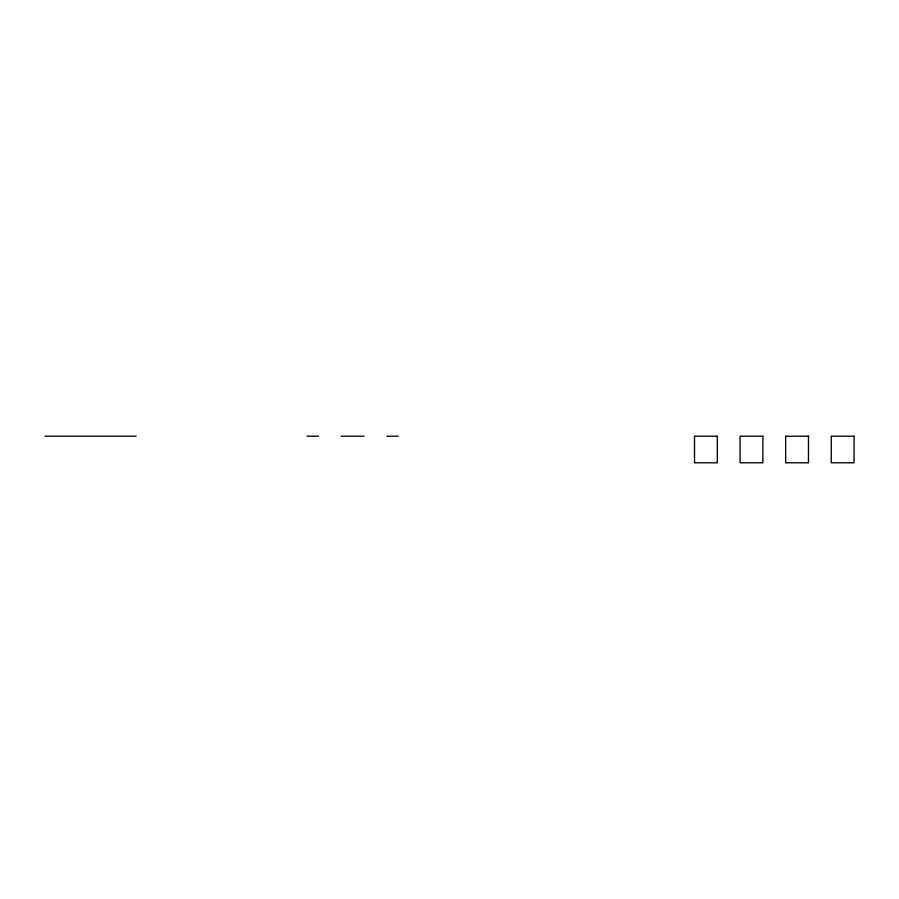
<?xml version="1.0" encoding="UTF-8"?>
<svg xmlns="http://www.w3.org/2000/svg" width="899" height="899" viewBox="0 0 899 899"><rect width="100%" height="100%" fill="white"/><g stroke="black" fill="none" stroke-linecap="round" stroke-linejoin="round"><path stroke-width="1.35" d="M44.95 436.206L136.12 436.206M307.053 436.206L318.448 436.206M341.238 436.206L364.028 436.206M386.828 436.206L398.223 436.206M717.301 436.206L694.511 436.206L694.511 462.794L717.301 462.794L717.301 436.206M762.88 436.206L740.091 436.206L740.091 462.794L762.88 462.794L762.88 436.206M808.471 436.206L785.67 436.206L785.67 462.794L808.471 462.794L808.471 436.206M854.05 436.206L831.26 436.206L831.26 462.794L854.05 462.794L854.05 436.206"/></g></svg>
